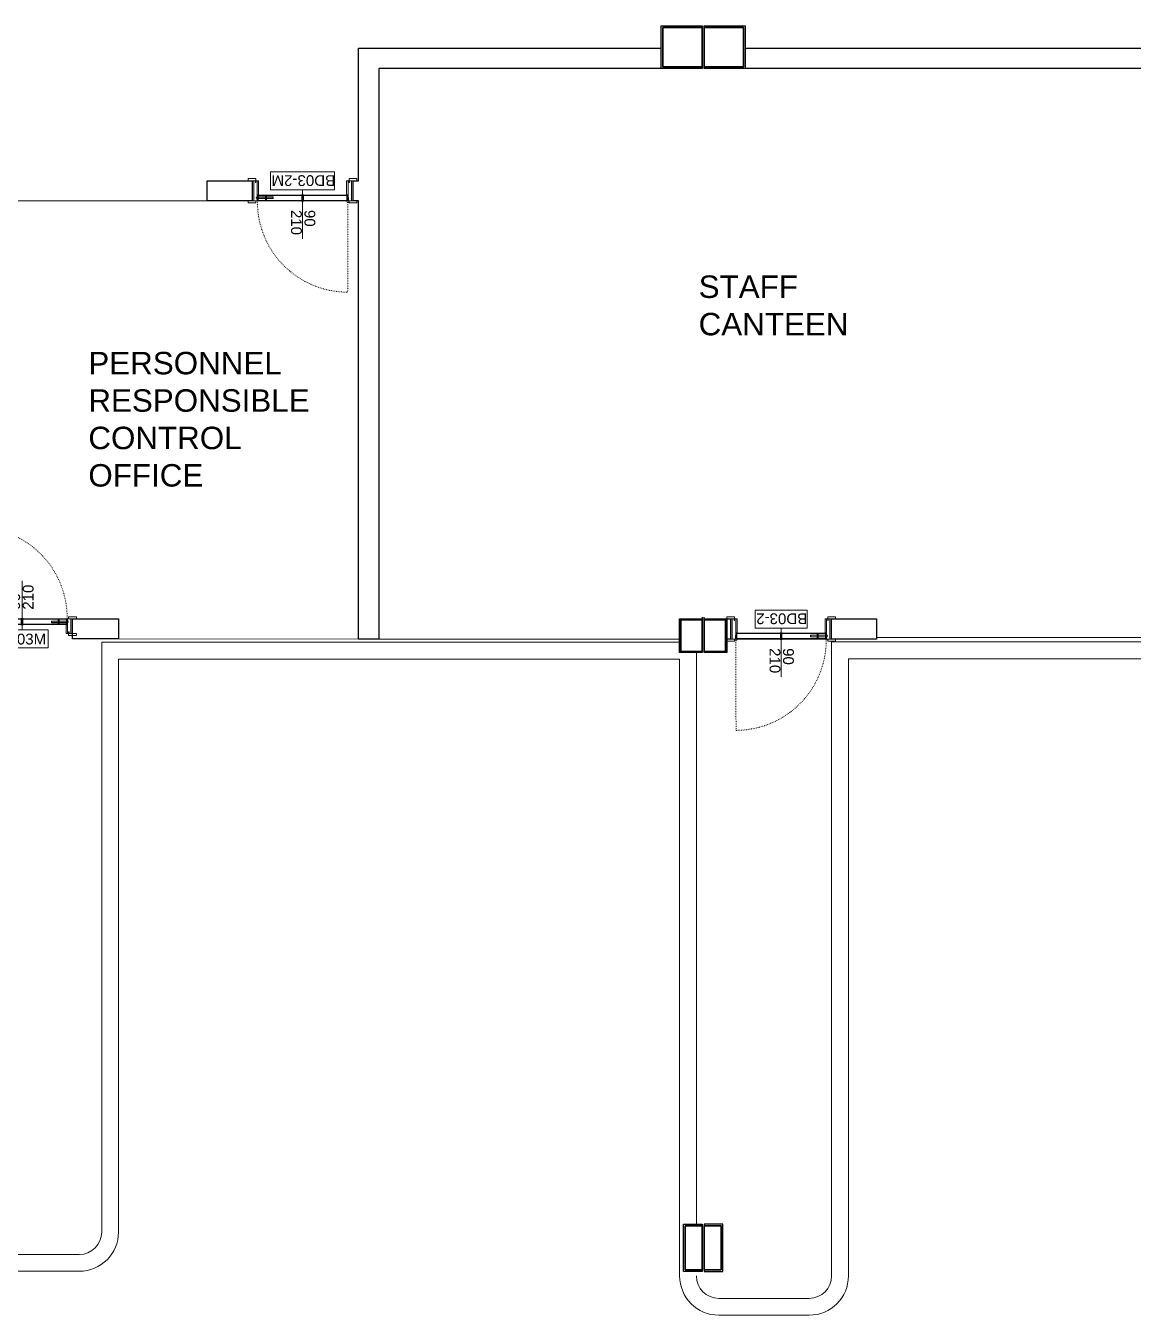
# Model space of a CAD drawing. Header units: centimetres. Extents: x 118932 to 154602, y -32682 to -23521.
# Drawn here: x 121182 to 122168, y -30175 to -29026 of the extents above; entities that cross this region are included whole.
import ezdxf

# ---------------------------------------------------------------- set-up
doc = ezdxf.new("R2010")
doc.units = ezdxf.units.CM
doc.header["$LTSCALE"] = 50
doc.header["$MEASUREMENT"] = 0
doc.linetypes.add('ACAD_ISO03W100', pattern=[30, 12, -18])
for name, color, linetype, lineweight, true_color in [('GEN_00_BL_Yazı', 7, 'Continuous', 0, 0x4f5250), ('GEN_01_TA_Kolon', 7, 'Continuous', 35, 0xd05d28), ('GEN_02_TF_Kapı', 7, 'Continuous', 9, 0x4a3526), ('GEN_02_TF_Pencere', 7, 'Continuous', 9, 0x6093ac), ('GEN_05_ML_Ahşap', 7, 'Continuous', 9, 0x745e3d), ('GEN_06_GR_İnce', 7, 'Continuous', 13, 0xb0b0a9), ('KALACAK DUVARLAR', 7, 'Continuous', 30, 0x005387)]:
    doc.layers.add(name, color=color, linetype=linetype, lineweight=lineweight, true_color=true_color)
doc.styles.add('ARIAL', font='arial.ttf')
doc.styles.add('arial_1_18', font='arial.ttf', dxfattribs={"height": 0.2})

# ---------------------------------------------------------------- blocks, each defined once
blk = doc.blocks.new('LEVEL -1_A BLOK_KOLON')
at = {"layer": 'GEN_01_TA_Kolon'}
for points in [[(47616.3, 3414.2), (47616.3, 3379.2), (47651.3, 3379.2), (47651.3, 3414.2)], [(47688.3, 3414.2), (47688.3, 3379.2), (47653.3, 3379.2), (47653.3, 3414.2)], [(47651.3, 2886.2), (47651.3, 2858.2), (47632.3, 2858.2), (47632.3, 2886.2)], [(47653.3, 2886.2), (47653.3, 2858.2), (47672.3, 2858.2), (47672.3, 2886.2)]]:
    blk.add_lwpolyline(points, close=True, dxfattribs=at)
for points in [[(47636.3, 2346.2), (47651.3, 2346.2), (47651.3, 2307.1), (47636.3, 2307.1), (47636.3, 2346.2)], [(47668.3, 2346.2), (47653.3, 2346.2), (47653.3, 2307.1), (47668.3, 2307.1), (47668.3, 2346.2)]]:
    blk.add_lwpolyline(points, dxfattribs=at)
blk = doc.blocks.new('LEVEL -1_A BLOK_GÖRÜNÜŞ')
at = {"layer": 'GEN_02_TF_Pencere'}
for p, q in [((46995.3, -6840.3), (47210.3, -6840.3)), ((47467.3, -7230.8), (47131.3, -7230.7)), ((47363.3, -7230.8), (47631.3, -7230.8)), ((47806.8, -7229.3), (48154, -7229.3))]:
    blk.add_line(p, q, dxfattribs=at)
at = {"layer": 'GEN_06_GR_İnce'}
for p, q in [((47116.3, -7759.6), (47116.3, -7233.7)), ((47116.3, -7233.7), (47631.3, -7233.7)), ((47766.8, -7798.4), (47766.8, -7233.4)), ((47766.8, -7233.4), (48296.8, -7233.4)), ((47131.3, -7759.6), (47131.3, -7248.7)), ((47131.3, -7248.7), (47631.3, -7248.7)), ((47631.3, -7798.7), (47631.3, -7248.7)), ((47646.3, -7752.3), (47646.3, -7242.8)), ((47781.8, -7798.4), (47781.8, -7248.4)), ((47781.8, -7248.4), (48281.8, -7248.4)), ((47096.3, -7779.3), (47003.8, -7779.3)), ((47096.3, -7794.3), (47003.8, -7794.3)), ((47666.3, -7818.4), (47746.8, -7818.4)), ((47666.3, -7833.4), (47746.8, -7833.4))]:
    blk.add_line(p, q, dxfattribs=at)
for centre, radius, start, end in [((47096.3, -7759.3), 20, 270, 0), ((47096.3, -7759.3), 35, 270, 0), ((47666.3, -7798.4), 35, 180, 270), ((47666.3, -7798.4), 20, 180, 270), ((47746.8, -7798.4), 20, 270, 0), ((47746.8, -7798.4), 35, 270, 0)]:
    blk.add_arc(centre, radius, start, end, dxfattribs=at)
blk = doc.blocks.new('LEVEL -1_A BLOK_DUVAR')
at = {"layer": 'KALACAK DUVARLAR'}
for points in [[(47651.3, 8427.7), (47614.8, 8427.7), (47614.8, 8465.7), (47651.3, 8465.7), (47651.3, 8427.7), (47363.3, 8427.7), (47363.3, 7919.2), (47345.3, 7919.2), (47345.3, 8309.7), (47340.3, 8309.7), (47340.3, 8327.7), (47345.3, 8327.7), (47345.3, 8445.7), (47614.8, 8445.7)], [(47689.8, 8445.7), (48059, 8445.7), (48059, 8427.7), (47689.8, 8427.7)], [(47651.3, 7938.7), (47651.3, 7907.2), (47631.3, 7907.2), (47631.3, 7937.2), (47651.3, 7937.2)], [(47653.3, 7937.2), (47673.3, 7937.2), (47673.3, 7907.2), (47653.3, 7907.2), (47653.3, 7938.7)], [(47673.3, 7937.2), (47676.8, 7937.2), (47676.8, 7919.2), (47673.3, 7919.2)], [(47634.8, 7397.7), (47651.3, 7397.7), (47651.3, 7355.6), (47634.8, 7355.6), (47634.8, 7397.7)], [(47669.8, 7397.7), (47653.3, 7397.7), (47653.3, 7355.6), (47669.8, 7355.6), (47669.8, 7397.7)]]:
    blk.add_lwpolyline(points, dxfattribs=at)
for points in [[(47653.3, 8465.7), (47689.8, 8465.7), (47689.8, 8427.7), (47653.3, 8427.7)], [(47250.3, 8309.7), (47210.3, 8309.7), (47210.3, 8327.7), (47250.3, 8327.7)], [(47131.3, 7919.3), (47090.3, 7919.3), (47090.3, 7937.2), (47131.3, 7937.2)], [(47806.8, 7919.2), (47766.8, 7919.2), (47766.8, 7937.2), (47806.8, 7937.2)]]:
    blk.add_lwpolyline(points, close=True, dxfattribs=at)
blk = doc.blocks.new('LEVEL -1_A BLOK_MAHAL')
at = {"layer": 'GEN_00_BL_Yazı', "char_height": 20, "width": 196.662, "attachment_point": 1, "style": 'ARIAL'}
for s, insert in [('STAFF CANTEEN', (47648.3, 4092.2)), ('PERSONNEL RESPONSIBLE CONTROL OFFICE', (47104.4, 4024.1))]:
    blk.add_mtext(s, dxfattribs=dict(at, insert=insert))
blk = doc.blocks.new('BD03-2')
at = {"layer": 'GEN_02_TF_Kapı'}
for p, q in [((-85.5, 0), (-90, 0)), ((-85.5, 0), (-85.5, -18)), ((-4.8, 0), (-85.2, 0)), ((-85.2, -5.2), (-85.2, 0)), ((-78.1, 0), (-78.1, -5.2, 0)), ((-77.1, 0), (-77.1, -5.2, 0)), ((-45.7, 0), (-45.7, -5.2, 0)), ((-44.3, 0), (-44.3, -5.2, 0)), ((-5.1, 0.1), (-5.1, -3)), ((-4.8, -5.2), (-4.8, 0)), ((-4.8, 0), (-4.8, -3)), ((-4.5, 0), (-4.5, -18)), ((-4.5, 0), (0, 0)), ((-4.5, 0), (-4.5, -3)), ((-4.2, 0.1), (-4.2, -3)), ((-86.2, -2.7), (-85.2, -2.1)), ((-86.2, -3), (-86.2, -2.7)), ((-86.2, -3), (-85.2, -3.1)), ((-85.8, -1.5), (-85.8, -2.5)), ((-85.7, -1.5), (-85.8, -1.5)), ((-85.8, -3), (-85.8, -3.7)), ((-85.8, -3.7), (-85.7, -3.7)), ((-85.2, -2.6), (-85.5, -2.3)), ((-85.2, -2.6), (-85.5, -2.3)), ((-85.2, -2.6), (-85.5, -3)), ((-84.3, -5.4), (-85.5, -5.4)), ((-4.8, -0.4), (-85.2, -0.4)), ((-85.2, -2.1), (-85.2, -3.1)), ((-85.2, -2.5), (-85.2, -2.1)), ((-85.2, -2.5), (-85.2, -2.1)), ((-85.2, -2.1), (-84.8, -2.1)), ((-85.2, -2.1), (-84.8, -2.1)), ((-85.2, -2.5), (-85.2, -2.6)), ((-85.2, -2.5), (-85.1, -2.5)), ((-85.2, -2.5), (-85.2, -2.5)), ((-85.2, -2.7), (-85.2, -2.6)), ((-85.2, -2.6), (-85.2, -2.6)), ((-85.2, -2.6), (-85.2, -2.7)), ((-85.2, -2.6), (-85.2, -2.6)), ((-85.2, -3.1), (-85.2, -2.7)), ((-85.2, -3.1), (-85.2, -2.7)), ((-85.2, -2.7), (-85.2, -2.8)), ((-85.2, -2.7), (-85.2, -2.7)), ((-85.2, -2.8), (-85.1, -2.8)), ((-85.2, -3.1), (-85.2, -3)), ((-84.8, -3.1), (-85.2, -3.1)), ((-84.8, -3.1), (-85.2, -3.1)), ((-4.8, -4.8), (-85.2, -4.8)), ((-4.8, -5.2), (-85.2, -5.2)), ((-85.1, -2.1), (-85.1, -3.1)), ((-85.1, -2.5), (-85.1, -2.8)), ((-84.8, -2.1), (-84.8, -3.1)), ((-84.8, -2.1), (-84.8, -3.1)), ((-84.6, -4.8), (-84.6, -0.4)), ((-84.3, -5.4), (-84.3, -18)), ((-44.4, -5.2), (-45.6, -5.2)), ((-5.7, -5.4), (-5.7, -18)), ((-5.7, -5.4), (-4.5, -5.4)), ((-5.4, -4.8), (-5.4, -0.4)), ((-5.2, -2.1), (-5.2, -3.1)), ((-4.8, -2.1), (-5.2, -2.1)), ((-5.2, -3.1), (-4.8, -3.1)), ((-5.1, -3), (-4.8, -3)), ((-4.9, -2.1), (-4.9, -3.1)), ((-4.8, -2.5), (-4.9, -2.5)), ((-4.9, -2.5), (-4.9, -2.8)), ((-4.8, -2.8), (-4.9, -2.8)), ((-4.8, -2.5), (-4.8, -2.1)), ((-4.8, -2.6), (-4.5, -2.3)), ((-4.8, -2.6), (-4.5, -2.3)), ((-4.8, -2.5), (-4.8, -2.6)), ((-4.8, -2.6), (-4.8, -2.6)), ((-4.8, -2.6), (-4.8, -2.7)), ((-4.8, -2.6), (-4.8, -2.6)), ((-4.8, -2.7), (-4.8, -2.6)), ((-4.8, -2.6), (-4.5, -3)), ((-4.8, -3.1), (-4.8, -2.7)), ((-4.8, -2.7), (-4.8, -2.8)), ((-4.5, -3), (-4.2, -3)), ((-86.5, -16.5), (-86.9, -16.5)), ((-86.9, -16.5), (-86.9, -18)), ((-86.5, -18), (-86.5, -16.5)), ((-84.3, -18), (-86.5, -18)), ((-5.7, -18), (-3.5, -18)), ((-3.5, -18), (-3.5, -16.5)), ((-3.5, -16.5), (-3.1, -16.5)), ((-3.1, -16.5), (-3.1, -18)), ((-3.1, -18), (0, -18))]:
    blk.add_line(p, q, dxfattribs=at)
at = {"layer": 'GEN_02_TF_Kapı', "linetype": 'ACAD_ISO03W100', "ltscale": 0.001}
blk.add_lwpolyline([(-85.2, 0, -0.416564), (-4.8, 81.4), (-4.6, 0.8)], format="xyb", dxfattribs=at)
at = {"layer": 'GEN_02_TF_Kapı'}
for points in [[(-86.5, 0), (-93.5, 0), (-93.5, 1.8), (-86.5, 1.8)], [(-88.5, 0), (-90, 0), (-90, -18), (-88.5, -18)], [(-78, 0), (-78.1, 0), (-78.1, -5.2), (-78, -5.2)], [(-78.1, 0), (-78, 0), (-78, -5.2), (-78.1, -5.2)], [(-77.2, -5.2), (-78, -5.2), (-78, 0), (-77.2, 0)], [(-77.2, 0), (-77.1, 0), (-77.1, -5.2), (-77.2, -5.2)], [(-77.1, 0), (-77.2, 0), (-77.2, -5.2), (-77.1, -5.2)], [(-46, 0), (-44, 0), (-44, 0.2), (-44.4, 0.3), (-45.6, 0.3), (-46, 0.2)], [(-45.6, 0), (-45.7, 0), (-45.7, -5.2), (-45.6, -5.2)], [(-45.6, -5.2), (-44.4, -5.2), (-44.4, 0), (-45.6, 0)], [(-44.4, 0), (-44.3, 0), (-44.3, -5.2), (-44.4, -5.2)], [(-3.5, 0), (3.5, 0), (3.5, 1.8), (-3.5, 1.8)], [(0, 0), (-1.5, 0), (-1.5, -18), (0, -18)], [(-85.7, -3.7), (-85.5, -3.7), (-85.5, -1.5), (-85.7, -1.5)], [(-85.2, -3.5), (-85, -3.5), (-85, -1.6), (-85.2, -1.6)], [(-71.3, -2), (-85.1, -2), (-85.1, -3.5), (-71.3, -3.5)], [(-71.4, -2.1), (-85, -2.1), (-85, -3.4), (-71.4, -3.4)], [(-46, -5.4), (-44, -5.4), (-44, -5.2), (-46, -5.2)]]:
    blk.add_lwpolyline(points, close=True, dxfattribs=at)
for points in [[(-4.8, -2.5), (-4.8, -2.5), (-4.8, -2.1), (-5.2, -2.1), (-5.2, -3.1), (-4.8, -3.1), (-4.8, -2.7), (-4.8, -2.7)], [(-86.9, -18), (-93.5, -18), (-93.5, -19.8), (-86.5, -19.8), (-86.5, -18)], [(-3.1, -18), (3.5, -18), (3.5, -19.8), (-3.5, -19.8), (-3.5, -18)]]:
    blk.add_lwpolyline(points, dxfattribs=at)
blk.add_circle((-4.6, 0.8), 0.8, dxfattribs=at)
for centre, start, end in [((-85.2, -2.1), 91.5433, 178.4567), ((-85.2, -3.1), 181.5433, 268.4567), ((-84.8, -2.1), 1.5433, 88.4567), ((-84.8, -3.1), 271.5433, 358.4567), ((-5.2, -2.1), 91.5433, 178.4567), ((-5.2, -3.1), 181.5433, 268.4567), ((-4.8, -2.1), 1.5433, 88.4567), ((-4.8, -3.1), 271.5433, 358.4567)]:
    blk.add_arc(centre, 0.0206, start, end, dxfattribs=at)
at = {"layer": 'GEN_05_ML_Ahşap'}
blk.add_lwpolyline([(-45, -9.8), (-45, 33.8)], dxfattribs=at)
blk.add_lwpolyline([(-21.8, -25.8), (-68.2, -25.8), (-68.2, -9.8), (-21.8, -9.8)], close=True, dxfattribs=at)
at = {"layer": 'GEN_00_BL_Yazı', "char_height": 9.6, "attachment_point": 7, "rotation": 90, "style": 'arial_1_18'}
for s, insert in [('\\A1;210', (-34.6, 8.1)), ('\\A1;90', (-46.6, 8.1))]:
    blk.add_mtext_dynamic_manual_height_columns(s, width=2834.152, gutter_width=1500, heights=[310.2], dxfattribs=dict(at, insert=insert))
at = {"layer": 'GEN_00_BL_Yazı', "insert": (-22.8, -23), "char_height": 9.6, "attachment_point": 9, "style": 'arial_1_18'}
blk.add_mtext_dynamic_manual_height_columns('\\A1;BD03-2', width=2834.152, gutter_width=1500, heights=[310.2], dxfattribs=at)
blk = doc.blocks.new('BD03M')
at = {"layer": 'GEN_02_TF_Kapı'}
for p, q in [((4.2, 0.1), (4.2, -3)), ((4.5, 0), (4.5, -3)), ((4.8, 0), (4.8, -3)), ((5.1, 0.1), (5.1, -3)), ((44.3, 0), (44.3, -5.2, 0)), ((45.7, 0), (45.7, -5.2, 0)), ((77.1, 0), (77.1, -5.2, 0)), ((78.1, 0), (78.1, -5.2, 0)), ((85.5, 0), (85.5, -13)), ((85.5, 0), (90, 0)), ((4.5, 0), (0, 0)), ((4.5, -3), (4.2, -3)), ((4.5, 0), (4.5, -13)), ((4.8, -2.6), (4.5, -2.3)), ((4.8, -2.6), (4.5, -2.3)), ((4.8, -2.6), (4.5, -3)), ((5.7, -5.4), (4.5, -5.4)), ((4.8, 0), (85.2, 0)), ((4.8, -5.2), (4.8, 0)), ((4.8, -0.4), (85.2, -0.4)), ((4.8, -2.5), (4.8, -2.1)), ((4.8, -2.1), (5.2, -2.1)), ((4.8, -2.5), (4.8, -2.6)), ((4.8, -2.5), (4.9, -2.5)), ((4.8, -2.6), (4.8, -2.6)), ((4.8, -2.6), (4.8, -2.7)), ((4.8, -2.6), (4.8, -2.6)), ((4.8, -2.7), (4.8, -2.6)), ((4.8, -3.1), (4.8, -2.7)), ((4.8, -2.7), (4.8, -2.8)), ((4.8, -2.8), (4.9, -2.8)), ((5.1, -3), (4.8, -3)), ((5.2, -3.1), (4.8, -3.1)), ((4.8, -4.8), (85.2, -4.8)), ((4.8, -5.2), (85.2, -5.2)), ((4.9, -2.1), (4.9, -3.1)), ((4.9, -2.5), (4.9, -2.8)), ((5.2, -2.1), (5.2, -3.1)), ((5.4, -4.8), (5.4, -0.4)), ((5.7, -5.4), (5.7, -13)), ((44.4, -5.2), (45.6, -5.2)), ((84.3, -5.4), (84.3, -13)), ((84.3, -5.4), (85.5, -5.4)), ((84.6, -4.8), (84.6, -0.4)), ((84.8, -2.1), (84.8, -3.1)), ((84.8, -2.1), (84.8, -3.1)), ((85.2, -2.1), (84.8, -2.1)), ((85.2, -2.1), (84.8, -2.1)), ((84.8, -3.1), (85.2, -3.1)), ((84.8, -3.1), (85.2, -3.1)), ((85.1, -2.1), (85.1, -3.1)), ((85.2, -2.5), (85.1, -2.5)), ((85.1, -2.5), (85.1, -2.8)), ((85.2, -2.8), (85.1, -2.8)), ((85.2, -5.2), (85.2, 0)), ((85.2, -2.1), (85.2, -3.1)), ((86.2, -2.7), (85.2, -2.1)), ((85.2, -2.5), (85.2, -2.1)), ((85.2, -2.5), (85.2, -2.1)), ((85.2, -2.6), (85.5, -2.3)), ((85.2, -2.6), (85.5, -2.3)), ((85.2, -2.5), (85.2, -2.6)), ((85.2, -2.5), (85.2, -2.5)), ((85.2, -2.7), (85.2, -2.6)), ((85.2, -2.6), (85.2, -2.6)), ((85.2, -2.6), (85.2, -2.7)), ((85.2, -2.6), (85.2, -2.6)), ((85.2, -2.6), (85.5, -3)), ((85.2, -3.1), (85.2, -2.7)), ((85.2, -3.1), (85.2, -2.7)), ((85.2, -2.7), (85.2, -2.8)), ((85.2, -2.7), (85.2, -2.7)), ((86.2, -3), (85.2, -3.1)), ((85.2, -3.1), (85.2, -3)), ((85.7, -1.5), (85.8, -1.5)), ((85.8, -3.7), (85.7, -3.7)), ((85.8, -1.5), (85.8, -2.5)), ((85.8, -3), (85.8, -3.7)), ((86.2, -3), (86.2, -2.7)), ((3.1, -13), (0, -13)), ((3.5, -11.5), (3.1, -11.5)), ((3.1, -11.5), (3.1, -13)), ((3.5, -13), (3.5, -11.5)), ((5.7, -13), (3.5, -13)), ((84.3, -13), (86.5, -13)), ((86.5, -13), (86.5, -11.5)), ((86.5, -11.5), (86.9, -11.5)), ((86.9, -11.5), (86.9, -13))]:
    blk.add_line(p, q, dxfattribs=at)
at = {"layer": 'GEN_02_TF_Kapı', "linetype": 'ACAD_ISO03W100', "ltscale": 0.001}
blk.add_lwpolyline([(85.2, 0, 0.416564), (4.8, 81.4), (4.6, 0.8)], format="xyb", dxfattribs=at)
at = {"layer": 'GEN_02_TF_Kapı'}
for points in [[(3.5, 0), (-3.5, 0), (-3.5, 1.8), (3.5, 1.8)], [(46, 0), (44, 0), (44, 0.2), (44.4, 0.3), (45.6, 0.3), (46, 0.2)], [(44.4, 0), (44.3, 0), (44.3, -5.2), (44.4, -5.2)], [(45.6, -5.2), (44.4, -5.2), (44.4, 0), (45.6, 0)], [(45.6, 0), (45.7, 0), (45.7, -5.2), (45.6, -5.2)], [(77.2, 0), (77.1, 0), (77.1, -5.2), (77.2, -5.2)], [(77.1, 0), (77.2, 0), (77.2, -5.2), (77.1, -5.2)], [(77.2, -5.2), (78, -5.2), (78, 0), (77.2, 0)], [(78, 0), (78.1, 0), (78.1, -5.2), (78, -5.2)], [(78.1, 0), (78, 0), (78, -5.2), (78.1, -5.2)], [(86.5, 0), (93.5, 0), (93.5, 1.8), (86.5, 1.8)], [(88.5, 0), (90, 0), (90, -13), (88.5, -13)], [(0, 0), (1.5, 0), (1.5, -13), (0, -13)], [(46, -5.4), (44, -5.4), (44, -5.2), (46, -5.2)], [(71.3, -2), (85.1, -2), (85.1, -3.5), (71.3, -3.5)], [(71.4, -2.1), (85, -2.1), (85, -3.4), (71.4, -3.4)], [(85.2, -3.5), (85, -3.5), (85, -1.6), (85.2, -1.6)], [(85.7, -3.7), (85.5, -3.7), (85.5, -1.5), (85.7, -1.5)]]:
    blk.add_lwpolyline(points, close=True, dxfattribs=at)
for points in [[(4.8, -2.5), (4.8, -2.5), (4.8, -2.1), (5.2, -2.1), (5.2, -3.1), (4.8, -3.1), (4.8, -2.7), (4.8, -2.7)], [(3.1, -13), (-3.5, -13), (-3.5, -14.8), (3.5, -14.8), (3.5, -13)], [(86.9, -13), (93.5, -13), (93.5, -14.8), (86.5, -14.8), (86.5, -13)]]:
    blk.add_lwpolyline(points, dxfattribs=at)
blk.add_circle((4.6, 0.8), 0.8, dxfattribs=at)
for centre, start, end in [((4.8, -2.1), 91.5433, 178.4567), ((4.8, -3.1), 181.5433, 268.4567), ((5.2, -2.1), 1.5433, 88.4567), ((5.2, -3.1), 271.5433, 358.4567), ((84.8, -2.1), 91.5433, 178.4567), ((84.8, -3.1), 181.5433, 268.4567), ((85.2, -2.1), 1.5433, 88.4567), ((85.2, -3.1), 271.5433, 358.4567)]:
    blk.add_arc(centre, 0.0206, start, end, dxfattribs=at)
at = {"layer": 'GEN_05_ML_Ahşap'}
blk.add_lwpolyline([(45, -9.8), (45, 33.8)], dxfattribs=at)
blk.add_lwpolyline([(68.2, -25.8), (21.8, -25.8), (21.8, -9.8), (68.2, -9.8)], close=True, dxfattribs=at)
at = {"layer": 'GEN_00_BL_Yazı', "char_height": 9.6, "attachment_point": 7, "rotation": 90, "style": 'arial_1_18'}
for s, insert in [('\\A1;210', (55.4, 8.1)), ('\\A1;90', (43.4, 8.1))]:
    blk.add_mtext_dynamic_manual_height_columns(s, width=2834.152, gutter_width=1500, heights=[310.2], dxfattribs=dict(at, insert=insert))
at = {"layer": 'GEN_00_BL_Yazı', "insert": (66.5, -23), "char_height": 9.6, "attachment_point": 9, "style": 'arial_1_18'}
blk.add_mtext_dynamic_manual_height_columns('\\A1;BD03M', width=2834.152, gutter_width=1500, heights=[310.2], dxfattribs=at)
blk = doc.blocks.new('BD03-2M')
at = {"layer": 'GEN_02_TF_Kapı'}
for p, q in [((4.5, 0), (0, 0)), ((4.2, 0.1), (4.2, -3)), ((4.5, 0), (4.5, -18)), ((4.5, 0), (4.5, -3)), ((4.8, 0), (85.2, 0)), ((4.8, -5.2), (4.8, 0)), ((4.8, 0), (4.8, -3)), ((5.1, 0.1), (5.1, -3)), ((44.3, 0), (44.3, -5.2, 0)), ((45.7, 0), (45.7, -5.2, 0)), ((77.1, 0), (77.1, -5.2, 0)), ((78.1, 0), (78.1, -5.2, 0)), ((85.2, -5.2), (85.2, 0)), ((85.5, 0), (85.5, -18)), ((85.5, 0), (90, 0)), ((4.5, -3), (4.2, -3)), ((4.8, -2.6), (4.5, -2.3)), ((4.8, -2.6), (4.5, -2.3)), ((4.8, -2.6), (4.5, -3)), ((5.7, -5.4), (4.5, -5.4)), ((4.8, -0.4), (85.2, -0.4)), ((4.8, -2.5), (4.8, -2.1)), ((4.8, -2.1), (5.2, -2.1)), ((4.8, -2.5), (4.8, -2.6)), ((4.8, -2.5), (4.9, -2.5)), ((4.8, -2.6), (4.8, -2.6)), ((4.8, -2.6), (4.8, -2.7)), ((4.8, -2.6), (4.8, -2.6)), ((4.8, -2.7), (4.8, -2.6)), ((4.8, -3.1), (4.8, -2.7)), ((4.8, -2.7), (4.8, -2.8)), ((4.8, -2.8), (4.9, -2.8)), ((5.1, -3), (4.8, -3)), ((5.2, -3.1), (4.8, -3.1)), ((4.8, -4.8), (85.2, -4.8)), ((4.8, -5.2), (85.2, -5.2)), ((4.9, -2.1), (4.9, -3.1)), ((4.9, -2.5), (4.9, -2.8)), ((5.2, -2.1), (5.2, -3.1)), ((5.4, -4.8), (5.4, -0.4)), ((5.7, -5.4), (5.7, -18)), ((44.4, -5.2), (45.6, -5.2)), ((84.3, -5.4), (84.3, -18)), ((84.3, -5.4), (85.5, -5.4)), ((84.6, -4.8), (84.6, -0.4)), ((84.8, -2.1), (84.8, -3.1)), ((84.8, -2.1), (84.8, -3.1)), ((85.2, -2.1), (84.8, -2.1)), ((85.2, -2.1), (84.8, -2.1)), ((84.8, -3.1), (85.2, -3.1)), ((84.8, -3.1), (85.2, -3.1)), ((85.1, -2.1), (85.1, -3.1)), ((85.2, -2.5), (85.1, -2.5)), ((85.1, -2.5), (85.1, -2.8)), ((85.2, -2.8), (85.1, -2.8)), ((85.2, -2.1), (85.2, -3.1)), ((86.2, -2.7), (85.2, -2.1)), ((85.2, -2.5), (85.2, -2.1)), ((85.2, -2.5), (85.2, -2.1)), ((85.2, -2.6), (85.5, -2.3)), ((85.2, -2.6), (85.5, -2.3)), ((85.2, -2.5), (85.2, -2.6)), ((85.2, -2.5), (85.2, -2.5)), ((85.2, -2.7), (85.2, -2.6)), ((85.2, -2.6), (85.2, -2.6)), ((85.2, -2.6), (85.2, -2.7)), ((85.2, -2.6), (85.2, -2.6)), ((85.2, -2.6), (85.5, -3)), ((85.2, -3.1), (85.2, -2.7)), ((85.2, -3.1), (85.2, -2.7)), ((85.2, -2.7), (85.2, -2.8)), ((85.2, -2.7), (85.2, -2.7)), ((86.2, -3), (85.2, -3.1)), ((85.2, -3.1), (85.2, -3)), ((85.7, -1.5), (85.8, -1.5)), ((85.8, -3.7), (85.7, -3.7)), ((85.8, -1.5), (85.8, -2.5)), ((85.8, -3), (85.8, -3.7)), ((86.2, -3), (86.2, -2.7)), ((3.1, -18), (0, -18)), ((3.5, -16.5), (3.1, -16.5)), ((3.1, -16.5), (3.1, -18)), ((3.5, -18), (3.5, -16.5)), ((5.7, -18), (3.5, -18)), ((84.3, -18), (86.5, -18)), ((86.5, -18), (86.5, -16.5)), ((86.5, -16.5), (86.9, -16.5)), ((86.9, -16.5), (86.9, -18))]:
    blk.add_line(p, q, dxfattribs=at)
at = {"layer": 'GEN_02_TF_Kapı', "linetype": 'ACAD_ISO03W100', "ltscale": 0.001}
blk.add_lwpolyline([(85.2, 0, 0.416564), (4.8, 81.4), (4.6, 0.8)], format="xyb", dxfattribs=at)
at = {"layer": 'GEN_02_TF_Kapı'}
for points in [[(3.5, 0), (-3.5, 0), (-3.5, 1.8), (3.5, 1.8)], [(0, 0), (1.5, 0), (1.5, -18), (0, -18)], [(46, 0), (44, 0), (44, 0.2), (44.4, 0.3), (45.6, 0.3), (46, 0.2)], [(44.4, 0), (44.3, 0), (44.3, -5.2), (44.4, -5.2)], [(45.6, -5.2), (44.4, -5.2), (44.4, 0), (45.6, 0)], [(45.6, 0), (45.7, 0), (45.7, -5.2), (45.6, -5.2)], [(77.2, 0), (77.1, 0), (77.1, -5.2), (77.2, -5.2)], [(77.1, 0), (77.2, 0), (77.2, -5.2), (77.1, -5.2)], [(77.2, -5.2), (78, -5.2), (78, 0), (77.2, 0)], [(78, 0), (78.1, 0), (78.1, -5.2), (78, -5.2)], [(78.1, 0), (78, 0), (78, -5.2), (78.1, -5.2)], [(86.5, 0), (93.5, 0), (93.5, 1.8), (86.5, 1.8)], [(88.5, 0), (90, 0), (90, -18), (88.5, -18)], [(46, -5.4), (44, -5.4), (44, -5.2), (46, -5.2)], [(71.3, -2), (85.1, -2), (85.1, -3.5), (71.3, -3.5)], [(71.4, -2.1), (85, -2.1), (85, -3.4), (71.4, -3.4)], [(85.2, -3.5), (85, -3.5), (85, -1.6), (85.2, -1.6)], [(85.7, -3.7), (85.5, -3.7), (85.5, -1.5), (85.7, -1.5)]]:
    blk.add_lwpolyline(points, close=True, dxfattribs=at)
for points in [[(4.8, -2.5), (4.8, -2.5), (4.8, -2.1), (5.2, -2.1), (5.2, -3.1), (4.8, -3.1), (4.8, -2.7), (4.8, -2.7)], [(3.1, -18), (-3.5, -18), (-3.5, -19.8), (3.5, -19.8), (3.5, -18)], [(86.9, -18), (93.5, -18), (93.5, -19.8), (86.5, -19.8), (86.5, -18)]]:
    blk.add_lwpolyline(points, dxfattribs=at)
blk.add_circle((4.6, 0.8), 0.8, dxfattribs=at)
for centre, start, end in [((4.8, -2.1), 91.5433, 178.4567), ((4.8, -3.1), 181.5433, 268.4567), ((5.2, -2.1), 1.5433, 88.4567), ((5.2, -3.1), 271.5433, 358.4567), ((84.8, -2.1), 91.5433, 178.4567), ((84.8, -3.1), 181.5433, 268.4567), ((85.2, -2.1), 1.5433, 88.4567), ((85.2, -3.1), 271.5433, 358.4567)]:
    blk.add_arc(centre, 0.0206, start, end, dxfattribs=at)
at = {"layer": 'GEN_05_ML_Ahşap'}
blk.add_lwpolyline([(45, -9.8), (45, 33.8)], dxfattribs=at)
blk.add_lwpolyline([(73.5, -25.8), (16.5, -25.8), (16.5, -9.8), (73.5, -9.8)], close=True, dxfattribs=at)
at = {"layer": 'GEN_00_BL_Yazı', "char_height": 9.6, "attachment_point": 7, "rotation": 90, "style": 'arial_1_18'}
for s, insert in [('\\A1;210', (55.4, 8.1)), ('\\A1;90', (43.4, 8.1))]:
    blk.add_mtext_dynamic_manual_height_columns(s, width=2834.152, gutter_width=1500, heights=[310.2], dxfattribs=dict(at, insert=insert))
at = {"layer": 'GEN_00_BL_Yazı', "insert": (72.6, -23), "char_height": 9.6, "attachment_point": 9, "style": 'arial_1_18'}
blk.add_mtext_dynamic_manual_height_columns('\\A1;BD03-2M', width=2834.152, gutter_width=1500, heights=[310.2], dxfattribs=at)
blk = doc.blocks.new('basement kapılar')
at = {"color": 5, "rotation": 180}
for name, p in [('BD03-2M', (-2493.9, -1421.3)), ('BD03-2', (-2157.4, -1811.8))]:
    blk.add_blockref(name, p, dxfattribs=at)
at = {"color": 5}
blk.add_blockref('BD03M', (-2833.9, -1793.8), dxfattribs=at)
blk = doc.blocks.new('LEVEL -1 KAPILAR')
at = {"color": 5}
blk.add_blockref('basement kapılar', (-3850.4, 728.2), dxfattribs=at)

msp = doc.modelspace()

# ---------------------------------------------------------------- block references
for name, p in [('LEVEL -1_A BLOK_DUVAR', (74132.9, -37491.5)), ('LEVEL -1_A BLOK_GÖRÜNÜŞ', (74132.9, -22341.5)), ('LEVEL -1_A BLOK_KOLON', (74132.9, -32441.5)), ('LEVEL -1_A BLOK_MAHAL', (74132.9, -33340.5))]:
    msp.add_blockref(name, p)
at = {"layer": 'GEN_06_GR_İnce'}
msp.add_blockref('LEVEL -1 KAPILAR', (127817.5, -28488.7), dxfattribs=at)

doc.saveas('drawing.dxf')
